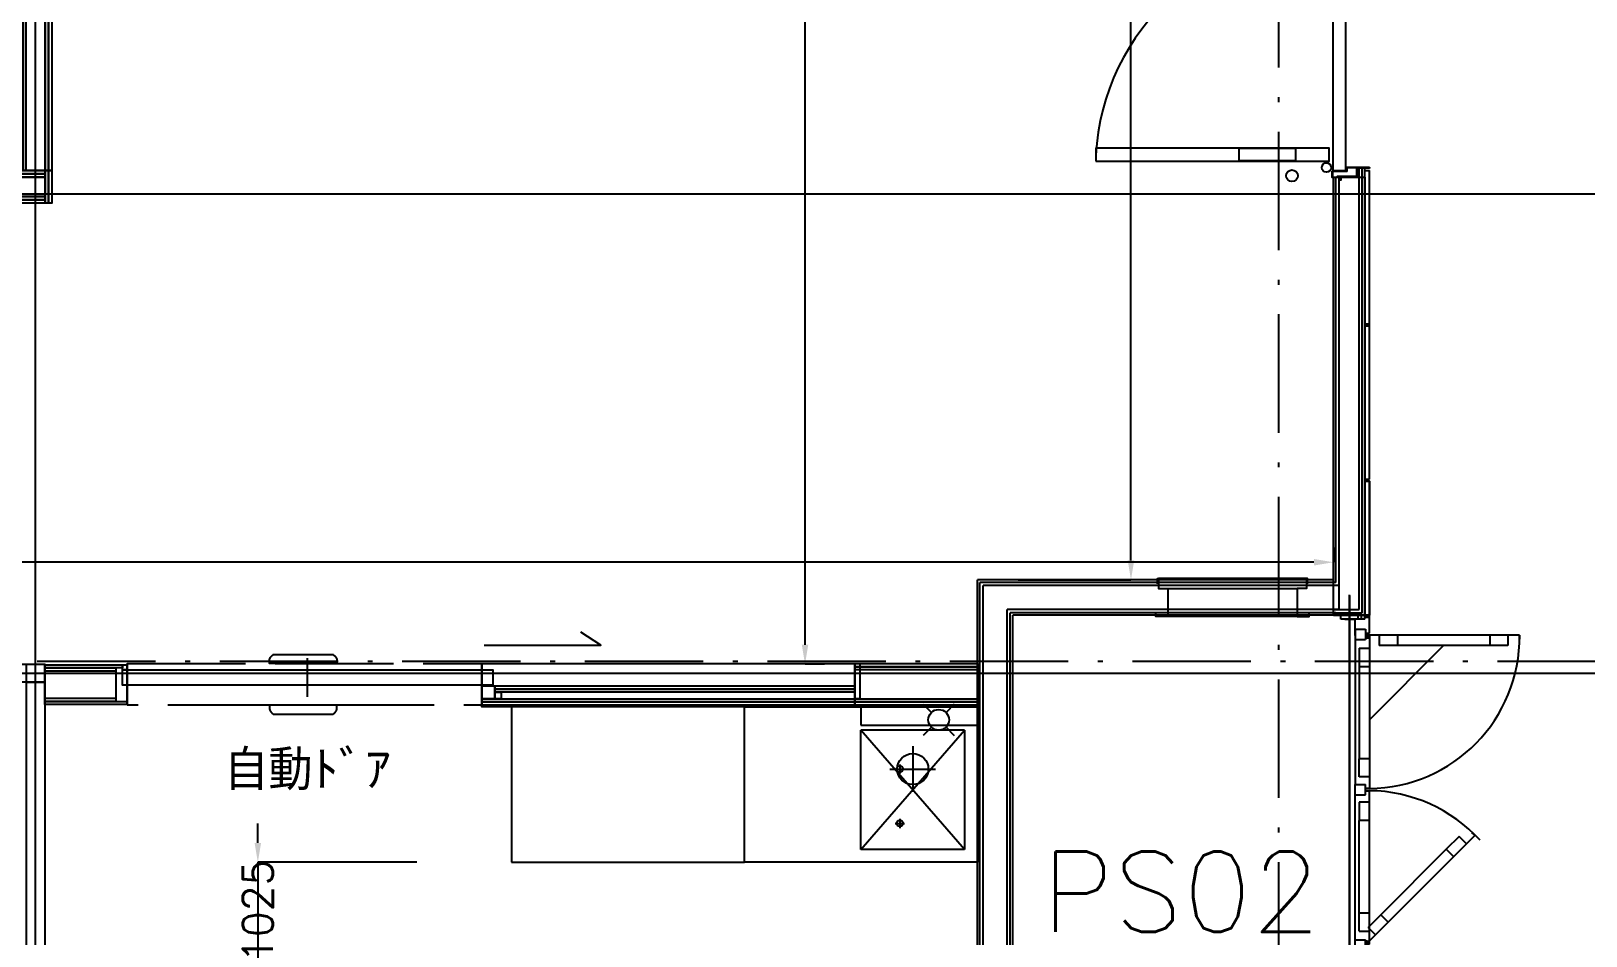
# Model space of a CAD drawing. Extents: x -120222 to -41942, y -19134 to 30932.
# Drawn here: x -83305 to -77301, y 15076 to 18568 of the extents above; entities that cross this region are included whole.
import ezdxf
from ezdxf.enums import TextEntityAlignment as Align

# ---------------------------------------------------------------- set-up
doc = ezdxf.new("R2010")
doc.units = 0
doc.header["$LTSCALE"] = 150
doc.header["$MEASUREMENT"] = 0
doc.header["$PDMODE"] = 1
doc.header["$PDSIZE"] = -2
doc.linetypes.add('ISO-02___', pattern=[3.81, 3.048, -0.762])
doc.linetypes.add('ISO-10______', pattern=[4.699, 3.048, -0.762, 0.127, -0.762])
doc.layers.get('0').update_dxf_attribs({"linetype": 'CONTINUOUS'})
doc.layers.get('DEFPOINTS').update_dxf_attribs({"linetype": 'CONTINUOUS'})
for name, color, linetype in [('____-567', 7, 'CONTINUOUS'), ('____-569', 7, 'CONTINUOUS'), ('________', 7, 'CONTINUOUS'), ('____B', 7, 'CONTINUOUS'), ('___B', 7, 'CONTINUOUS')]:
    doc.layers.add(name, color=color, linetype=linetype)
doc.styles.get("Standard").update_dxf_attribs({"font": 'txt', "bigfont": 'BIGFONT.SHX'})
doc.dimstyles.new('KOYATSU', dxfattribs={"dimtxt": 116.375326, "dimasz": 75.111694, "dimexe": 0, "dimexo": 225, "dimgap": 45, "dimtad": 1, "dimdec": 1, "dimdsep": 46, "dimtxsty": 'Standard', "dimcen": 0, "dimadec": 0, "dimazin": 0, "dimtfac": 1, "dimtdec": 1, "dimtix": 1, "dimtmove": 2, "dimatfit": 3, "dimfxl": 1, "dimtolj": 1, "dimarcsym": 0})

# ---------------------------------------------------------------- blocks, each defined once
blk = doc.blocks.new('____-32')
at = {"color": 1, "linetype": 'Continuous', "flags": 128}
for points in [[(-85350.3, 14632), (-84713.1, 15269.1), (-84677.7, 15233.8), (-85314.9, 14596.6)], [(-84803.2, 15176.2), (-84770.7, 15143.7), (-84926.2, 14988.1), (-84958.7, 15020.6)], [(-85628.6, 13518), (-84727.6, 13518), (-84727.6, 13568), (-85628.6, 13568)], [(-84857, 13520), (-84857, 13566), (-85077, 13566), (-85077, 13520)]]:
    blk.add_lwpolyline(points, close=True, dxfattribs=at)
at = {"color": 1, "linetype": 'Continuous'}
for centre, start, end in [((-84738.6, 15279), 228.13807, 273.21548), ((-84738.6, 13493), 86.78452, 176.86193)]:
    blk.add_arc(centre, 891.4, start, end, dxfattribs=at)
blk = doc.blocks.new('____-33')
at = {"color": 8, "linetype": 'Continuous', "flags": 128}
for points in [[(-84574.2, 15279.6), (-84659, 15279.6), (-84659, 15293), (-84659, 15293, 0.414214), (-84660.6, 15294.6), (-84715, 15294.6), (-84715, 15316.4), (-84684.6, 15316.4), (-84684.6, 15316.4, 0.414214), (-84683, 15318), (-84683, 15328), (-84684.6, 15328), (-84684.6, 15318), (-84715, 15318), (-84715, 15318, 0.414214), (-84716.6, 15316.4), (-84716.6, 15294.6), (-84716.6, 15294.6, 0.414214), (-84715, 15293), (-84660.6, 15293), (-84660.6, 15279.6), (-84660.6, 15279.6, 0.414214), (-84659, 15278), (-84574.2, 15278), (-84574.2, 15278, 0.414214), (-84572.6, 15279.6), (-84572.6, 15280.4), (-84572.6, 15280.4, 0.414214), (-84574.2, 15282), (-84618.6, 15282), (-84618.6, 15292), (-84620.2, 15292), (-84620.2, 15282), (-84620.2, 15282, 0.414214), (-84618.6, 15280.4), (-84574.2, 15280.4)], [(-84622.5, 15283.2), (-84622.5, 15314.1), (-84692.9, 15314.1), (-84692.9, 15316.4), (-84622.5, 15316.4), (-84622.5, 15316.4, -0.414214), (-84620.2, 15314.1), (-84620.2, 15283.2)], [(-84574.2, 13492.4), (-84659, 13492.4), (-84659, 13479), (-84659, 13479, -0.414214), (-84660.6, 13477.4), (-84715, 13477.4), (-84715, 13455.6), (-84684.6, 13455.6), (-84684.6, 13455.6, -0.414214), (-84683, 13454), (-84683, 13444), (-84684.6, 13444), (-84684.6, 13454), (-84715, 13454), (-84715, 13454, -0.414214), (-84716.6, 13455.6), (-84716.6, 13477.4), (-84716.6, 13477.4, -0.414214), (-84715, 13479), (-84660.6, 13479), (-84660.6, 13492.4), (-84660.6, 13492.4, -0.414214), (-84659, 13494), (-84574.2, 13494), (-84574.2, 13494, -0.414214), (-84572.6, 13492.4), (-84572.6, 13491.6), (-84572.6, 13491.6, -0.414214), (-84574.2, 13490), (-84618.6, 13490), (-84618.6, 13480), (-84620.2, 13480), (-84620.2, 13490), (-84620.2, 13490, -0.414214), (-84618.6, 13491.6), (-84574.2, 13491.6)], [(-84622.5, 13488.8), (-84622.5, 13457.9), (-84696.6, 13457.9), (-84696.6, 13455.6), (-84622.5, 13455.6), (-84622.5, 13455.6, 0.414214), (-84620.2, 13457.9), (-84620.2, 13488.8)]]:
    blk.add_lwpolyline(points, format="xyb", close=True, dxfattribs=at)
for points in [[(-84713.6, 14389), (-84713.6, 15290), (-84663.6, 15290), (-84663.6, 14389)], [(-84713.6, 14383.1), (-84713.6, 13482), (-84663.6, 13482), (-84663.6, 14383.1)]]:
    blk.add_lwpolyline(points, close=True, dxfattribs=at)
at = {"color": 1, "linetype": 'Continuous'}
for centre in [(-84857, 15310.5), (-84871.4, 13461.5)]:
    blk.add_circle(centre, 22.5, dxfattribs=at)
at = {"color": 8, "linetype": 'Continuous'}
for centre in [(-84738.6, 15279), (-84738.6, 13493)]:
    blk.add_circle(centre, 18, dxfattribs=at)
at = {"color": 1}
blk.add_blockref('____-32', (0, 0), dxfattribs=at)
blk = doc.blocks.new('____-36')
at = {"color": 8, "linetype": 'Continuous'}
for p, q in [((-84815.1, 11906), (-85387.1, 11906)), ((-85351.1, 11868.5), (-84851.1, 11868.5)), ((-84851.1, 11760), (-85351.1, 11760))]:
    blk.add_line(p, q, dxfattribs=at)
at = {"color": 8, "linetype": 'Continuous', "flags": 128}
for points in [[(-85391.1, 11886), (-85391.1, 11906), (-85387.1, 11906), (-85387.1, 11868.5), (-85351.1, 11868.5), (-85351.1, 11760), (-85351.1, 11760), (-85351.1, 11760), (-85397.1, 11760), (-85397.1, 11771.5)], [(-84811.1, 11886), (-84811.1, 11906), (-84815.1, 11906), (-84815.1, 11868.5), (-84851.1, 11868.5), (-84851.1, 11760), (-84851.1, 11760), (-84851.1, 11760), (-84805.1, 11760), (-84805.1, 11771.5)]]:
    blk.add_lwpolyline(points, dxfattribs=at)
blk = doc.blocks.new('____-45')
at = {"color": 8, "linetype": 'Continuous'}
for p, q in [((-84627.6, 11711.5), (-84587.6, 11711.5)), ((-84627.6, 11711.5), (-84627.6, 11671.5)), ((-84587.6, 11711.5), (-84587.6, 11671.5)), ((-84627.6, 11686.5), (-84629.2, 11686.5)), ((-84627.6, 11671.5), (-84587.6, 11671.5)), ((-84627.6, 11671.5), (-84627.6, 11111.5)), ((-84587.6, 11687.5), (-84572.6, 11687.5)), ((-84584.6, 11672.5), (-84584.6, 11687.5)), ((-84572.6, 11687.5), (-84572.6, 11095.5)), ((-84612.6, 11637.5), (-84572.6, 11637.5)), ((-84612.6, 11637.5), (-84612.6, 11567.5)), ((-84612.6, 11567.5), (-84572.6, 11567.5)), ((-84612.6, 11567.5), (-84612.6, 11210.5)), ((-84612.6, 11140.5), (-84612.6, 11210.5)), ((-84572.6, 11210.5), (-84612.6, 11210.5)), ((-84627.6, 11071.5), (-84627.6, 11111.5)), ((-84627.6, 11111.5), (-84587.6, 11111.5)), ((-84572.6, 11140.5), (-84612.6, 11140.5)), ((-84587.6, 11071.5), (-84587.6, 11111.5)), ((-84627.6, 11096.5), (-84629.2, 11096.5)), ((-84627.6, 11086.5), (-84629.2, 11086.5)), ((-84627.6, 11071.5), (-84587.6, 11071.5)), ((-84627.6, 11071.5), (-84587.6, 11071.5)), ((-84627.6, 10511.5), (-84627.6, 11071.5)), ((-84572.6, 11095.5), (-84587.6, 11095.5)), ((-84572.6, 11087.5), (-84587.6, 11087.5)), ((-84572.6, 10495.5), (-84572.6, 11087.5)), ((-84572.6, 11042.5), (-84612.6, 11042.5)), ((-84612.6, 11042.5), (-84612.6, 10972.5)), ((-84612.6, 10615.5), (-84612.6, 10972.5)), ((-84572.6, 10972.5), (-84612.6, 10972.5)), ((-84612.6, 10615.5), (-84572.6, 10615.5)), ((-84612.6, 10545.5), (-84612.6, 10615.5)), ((-84627.6, 10471.5), (-84627.6, 10511.5)), ((-84627.6, 10511.5), (-84587.6, 10511.5)), ((-84627.6, 10511.5), (-84587.6, 10511.5)), ((-84627.6, 10471.5), (-84627.6, 10511.5)), ((-84612.6, 10545.5), (-84572.6, 10545.5)), ((-84587.6, 10471.5), (-84587.6, 10511.5)), ((-84587.6, 10471.5), (-84587.6, 10511.5)), ((-84584.6, 10510.5), (-84584.6, 10495.5)), ((-84627.6, 10496.5), (-84629.2, 10496.5)), ((-84627.6, 10496.5), (-84629.2, 10496.5)), ((-84627.6, 10471.5), (-84587.6, 10471.5)), ((-84627.6, 10471.5), (-84587.6, 10471.5)), ((-84587.6, 10495.5), (-84572.6, 10495.5))]:
    blk.add_line(p, q, dxfattribs=at)
at = {"color": 1, "linetype": 'Continuous'}
for p, q in [((-84587.6, 11695.5), (-84572.6, 11695.5)), ((-83992.6, 11687.5), (-84584.6, 11687.5)), ((-84286.1, 11647.5), (-84572.6, 11361)), ((-84534.6, 11687.5), (-84534.6, 11647.5)), ((-84464.6, 11647.5), (-84534.6, 11647.5)), ((-84464.6, 11687.5), (-84464.6, 11647.5)), ((-84107.6, 11647.5), (-84464.6, 11647.5)), ((-84107.6, 11687.5), (-84107.6, 11647.5)), ((-84037.6, 11647.5), (-84107.6, 11647.5)), ((-84037.6, 11687.5), (-84037.6, 11647.5)), ((-83992.6, 11687.5), (-83992.6, 11672.5)), ((-84587.6, 11087.5), (-84572.6, 11087.5)), ((-84166, 10914.1), (-84584.6, 10495.5)), ((-84226.1, 10910.6), (-84275.6, 10861.1)), ((-84197.8, 10882.3), (-84226.1, 10910.6)), ((-84166, 10914.1), (-84176.6, 10924.7)), ((-84275.6, 10861.1), (-84528, 10608.7)), ((-84247.3, 10832.8), (-84275.6, 10861.1)), ((-84528, 10608.7), (-84577.5, 10559.2)), ((-84499.7, 10580.4), (-84528, 10608.7)), ((-84549.2, 10530.9), (-84577.5, 10559.2))]:
    blk.add_line(p, q, dxfattribs=at)
at = {"color": 8, "linetype": 'Continuous'}
for centre, start, end in [((-84578.6, 11681.5), 0, 298.50743), ((-84578.6, 10501.5), 61.49257, 0)]:
    blk.add_arc(centre, 4.4, start, end, dxfattribs=at)
at = {"color": 1, "linetype": 'Continuous'}
for centre, start, end in [((-84578.6, 11681.5), 270.58663, 0.58663), ((-84578.6, 10501.5), 42.33267, 89.41337)]:
    blk.add_arc(centre, 586, start, end, dxfattribs=at)
blk = doc.blocks.new('____-49')
at = {"color": 1, "linetype": 'Continuous'}
for p, q in [((-84711.6, 11901), (-84711.6, 13454)), ((-84702.1, 11891.5), (-84702.1, 13454)), ((-84689.6, 11787), (-84689.6, 13454)), ((-84612.6, 11787), (-84612.6, 13490)), ((-84600.1, 11774.5), (-84600.1, 13490)), ((-84590.6, 11765), (-84590.6, 13490)), ((-84590.6, 11750), (-84590.6, 13490)), ((-84590.6, 13482), (-84572.6, 13482)), ((-84572.6, 12290), (-84572.6, 13482)), ((-84590.6, 12890), (-84572.6, 12890)), ((-84590.6, 12882), (-84572.6, 12882)), ((-84590.6, 12290), (-84572.6, 12290)), ((-84590.6, 12282), (-84572.6, 12282)), ((-84572.6, 11695.5), (-84572.6, 12282)), ((-84711.6, 11901), (-86085.6, 11901)), ((-86085.6, 7266.5), (-86085.6, 11901)), ((-84702.1, 11891.5), (-86076.1, 11891.5)), ((-86076.1, 7276), (-86076.1, 11891.5)), ((-84689.6, 11879), (-86063.6, 11879)), ((-86063.6, 7288.5), (-86063.6, 11879)), ((-84649.1, 7247.7), (-84649.1, 11844)), ((-84689.6, 11787), (-85971.6, 11787)), ((-85971.6, 7400.5), (-85971.6, 11787)), ((-84702.1, 11774.5), (-85959.1, 11774.5)), ((-85959.1, 7413), (-85959.1, 11774.5)), ((-84711.6, 11787), (-84612.6, 11787)), ((-84711.6, 11774.5), (-84600.1, 11774.5)), ((-84711.6, 11765), (-85949.6, 11765)), ((-85949.6, 7422.5), (-85949.6, 11765)), ((-84711.6, 11765), (-84590.6, 11765)), ((-84682.6, 11750), (-84682.6, 11765)), ((-84615.6, 11750), (-84615.6, 11765)), ((-84603.1, 11750), (-84603.1, 11765)), ((-84590.6, 11765.5), (-84572.6, 11765.5)), ((-84590.6, 11757.5), (-84572.6, 11757.5))]:
    blk.add_line(p, q, dxfattribs=at)
at = {"color": 6, "linetype": 'Continuous'}
blk.add_line((-84590.6, 11750), (-84682.6, 11750), dxfattribs=at)
at = {"color": 8, "linetype": 'Continuous'}
for p, q in [((-84667.6, 11750), (-84667.6, 11748.4)), ((-84629.2, 11748.4), (-84667.6, 11748.4)), ((-84629.2, 11748.4), (-84629.2, 11686.5))]:
    blk.add_line(p, q, dxfattribs=at)
at = {"color": 2, "linetype": 'Continuous'}
blk.add_polyline3d([(-84649.1, 11840.5, 0), (-84649.1, 7334.5, 0)], dxfattribs=at)
at = {"color": 1}
for name in ['____-33', '____-36', '____-45']:
    blk.add_blockref(name, (0, 0), dxfattribs=at)
blk = doc.blocks.new('____-167')
at = {"color": 1}
blk.add_blockref('____-49', (0, 0), dxfattribs=at)
blk = doc.blocks.new('____-326')
at = {"color": 1, "linetype": 'Continuous'}
for p, q in [((-86295.6, 11421), (-86263.8, 11389.3)), ((-86175.6, 11421), (-86207.3, 11389.3)), ((-86263.8, 11332.7), (-86295.6, 11301)), ((-86207.3, 11332.7), (-86175.6, 11301))]:
    blk.add_line(p, q, dxfattribs=at)
blk.add_circle((-86235.6, 11361), 40, dxfattribs=at)
at = {"color": 0, "flags": 1}
for tag in ['FMK_ELEC60HZ_LPG_NOTICE', 'FMK_ELEC50HZ_GAS_NOTICE', 'FMK_FACILITY_SYMBOL']:
    blk.add_attdef(tag, (-86295.6, 11301), '', height=0.18, dxfattribs=at)
blk = doc.blocks.new('____-327')
at = {"color": 1, "linetype": 'Continuous'}
for p, q in [((-86335.6, 11259.2), (-86335.6, 11082.9)), ((-86423.7, 11171), (-86247.4, 11171))]:
    blk.add_line(p, q, dxfattribs=at)
blk.add_circle((-86335.6, 11171), 60, dxfattribs=at)
at = {"color": 0, "flags": 1}
for tag in ['FMK_ELEC60HZ_LPG_NOTICE', 'FMK_ELEC50HZ_GAS_NOTICE', 'FMK_FACILITY_SYMBOL']:
    blk.add_attdef(tag, (-86423.7, 11082.9), '', height=0.18, dxfattribs=at)
blk = doc.blocks.new('____-328')
at = {"color": 1, "linetype": 'Continuous'}
for p, q in [((-86403.2, 11171), (-86367.9, 11171)), ((-86385.6, 11188.6), (-86385.6, 11153.4))]:
    blk.add_line(p, q, dxfattribs=at)
blk.add_circle((-86385.6, 11171), 12, dxfattribs=at)
at = {"color": 0, "flags": 1}
for tag in ['FMK_ELEC60HZ_LPG_NOTICE', 'FMK_ELEC50HZ_GAS_NOTICE', 'FMK_FACILITY_SYMBOL']:
    blk.add_attdef(tag, (-86403.2, 11153.4), '', height=0.18, dxfattribs=at)
blk = doc.blocks.new('____-329')
at = {"color": 1, "linetype": 'Continuous'}
for p, q in [((-86403.2, 10961), (-86367.9, 10961)), ((-86385.6, 10978.6), (-86385.6, 10943.4))]:
    blk.add_line(p, q, dxfattribs=at)
blk.add_circle((-86385.6, 10961), 12, dxfattribs=at)
at = {"color": 0, "flags": 1}
for tag in ['FMK_ELEC60HZ_LPG_NOTICE', 'FMK_ELEC50HZ_GAS_NOTICE', 'FMK_FACILITY_SYMBOL']:
    blk.add_attdef(tag, (-86403.2, 10943.4), '', height=0.18, dxfattribs=at)
blk = doc.blocks.new('____-330')
at = {"color": 1, "linetype": 'Continuous'}
for p, q in [((-86985.6, 11411), (-86085.6, 11411)), ((-86985.6, 10811), (-86985.6, 11411)), ((-86535.6, 11411), (-86535.6, 11341)), ((-86085.6, 11411), (-86085.6, 10811)), ((-86535.6, 11341), (-86085.6, 11341)), ((-86135.6, 11321), (-86535.6, 11321)), ((-86535.6, 10861), (-86535.6, 11321)), ((-86135.6, 10861), (-86535.6, 11321)), ((-86535.6, 10861), (-86135.6, 11321)), ((-86135.6, 11321), (-86135.6, 10861)), ((-86085.6, 10811), (-86985.6, 10811)), ((-86135.6, 10861), (-86535.6, 10861))]:
    blk.add_line(p, q, dxfattribs=at)
at = {"color": 1}
for name in ['____-326', '____-327', '____-328', '____-329']:
    blk.add_blockref(name, (0, 0), dxfattribs=at)
blk = doc.blocks.new('____-331')
at = {"color": 1, "linetype": 'Continuous'}
for p, q in [((-86985.6, 11411), (-87885.6, 11411)), ((-87885.6, 11411), (-87885.6, 10811)), ((-86985.6, 10811), (-86985.6, 11411)), ((-87885.6, 10811), (-86985.6, 10811))]:
    blk.add_line(p, q, dxfattribs=at)
blk = doc.blocks.new('____-332')
at = {"color": 1}
for name in ['____-331', '____-330']:
    blk.add_blockref(name, (0, 0), dxfattribs=at)
blk = doc.blocks.new('____-492')
at = {"color": 1, "linetype": 'Continuous', "flags": 128}
for points in [[(-87949.6, 11492.4), (-86559.6, 11492.4), (-86559.6, 11479.9), (-87949.6, 11479.9)], [(-87949.6, 11479.9), (-86559.6, 11479.9), (-86559.6, 11467.4), (-87949.6, 11467.4)]]:
    blk.add_lwpolyline(points, close=True, dxfattribs=at)
blk = doc.blocks.new('____-493')
at = {"color": 1, "linetype": 'Continuous', "flags": 128}
for points in [[(-89785.1, 13481), (-89785.1, 19033.5), (-89772.6, 19033.5), (-89772.6, 13481)], [(-89772.6, 13481), (-89772.6, 19033.5), (-89760.1, 19033.5), (-89760.1, 13481)], [(-89760.1, 13481), (-89760.1, 19033.5), (-89685.1, 19033.5), (-89685.1, 13481)], [(-89685.1, 13481), (-89685.1, 19033.5), (-89672.6, 19033.5), (-89672.6, 13481)], [(-89672.6, 13481), (-89672.6, 19033.5), (-89660.1, 19033.5), (-89660.1, 13481)]]:
    blk.add_lwpolyline(points, close=True, dxfattribs=at)
blk = doc.blocks.new('____-494')
at = {"color": 1, "linetype": 'Continuous', "flags": 128}
for points in [[(-89685.1, 13468.5), (-92957.6, 13468.5), (-92957.6, 13481), (-89685.1, 13481)], [(-89685.1, 13456), (-92957.6, 13456), (-92957.6, 13468.5), (-89685.1, 13468.5)], [(-89685.1, 13381), (-92957.6, 13381), (-92957.6, 13456), (-89685.1, 13456)], [(-89685.1, 13368.5), (-92957.6, 13368.5), (-92957.6, 13381), (-89685.1, 13381)], [(-89685.1, 13356), (-92957.6, 13356), (-92957.6, 13368.5), (-89685.1, 13368.5)]]:
    blk.add_lwpolyline(points, close=True, dxfattribs=at)
blk = doc.blocks.new('____-495')
at = {"color": 1, "linetype": 'Continuous', "flags": 128}
for points in [[(-89672.6, 13481), (-89672.6, 13356), (-89685.1, 13356), (-89685.1, 13481)], [(-89660.1, 13481), (-89660.1, 13356), (-89672.6, 13356), (-89672.6, 13481)]]:
    blk.add_lwpolyline(points, close=True, dxfattribs=at)
blk = doc.blocks.new('____-501')
at = {"color": 1, "linetype": 'Continuous'}
blk.add_line((-88672.6, 11449.3), (-88672.6, 11599.3), dxfattribs=at)
at = {"color": 1, "linetype": 'Continuous', "flags": 128}
blk.add_lwpolyline([(-87991.1, 11649.3), (-87540.2, 11649.3), (-87617.1, 11699.3)], dxfattribs=at)
for points in [[(-88559.3, 11578.4), (-88819.3, 11578.4), (-88819.1, 11593.9), (-88819, 11594.2), (-88818.9, 11594.6), (-88818.8, 11594.9), (-88818.8, 11595.2), (-88818.7, 11595.5), (-88818.6, 11595.9), (-88818.5, 11596.2), (-88818.4, 11596.5), (-88818.3, 11596.8), (-88818.2, 11597.2), (-88818, 11597.5), (-88817.9, 11597.8), (-88817.8, 11598.1), (-88817.6, 11598.4), (-88817.5, 11598.8), (-88817.3, 11599.1), (-88817.2, 11599.4), (-88817, 11599.7), (-88816.9, 11600), (-88816.7, 11600.3), (-88816.5, 11600.6), (-88816.3, 11601), (-88816.1, 11601.3), (-88815.9, 11601.6), (-88815.7, 11601.9), (-88815.5, 11602.2), (-88815.3, 11602.5), (-88815.1, 11602.8), (-88814.9, 11603.1), (-88814.7, 11603.4), (-88814.4, 11603.7), (-88814.2, 11604), (-88813.9, 11604.3), (-88813.7, 11604.6), (-88813.4, 11604.9), (-88813.2, 11605.3), (-88812.9, 11605.6), (-88812.6, 11605.9), (-88812.4, 11606.2), (-88812.1, 11606.5), (-88811.8, 11606.8), (-88811.5, 11607), (-88811.2, 11607.3), (-88810.9, 11607.6), (-88810.6, 11607.9), (-88810.3, 11608.2), (-88809.9, 11608.5), (-88809.6, 11608.8), (-88809.3, 11609.1), (-88808.9, 11609.4), (-88808.6, 11609.7), (-88808.2, 11610), (-88807.9, 11610.3), (-88807.5, 11610.6), (-88807.1, 11610.9), (-88806.8, 11611.1), (-88806.4, 11611.4), (-88806, 11611.7), (-88805.6, 11612), (-88805.2, 11612.3), (-88804.8, 11612.6), (-88804.4, 11612.8), (-88804, 11613.1), (-88803.6, 11613.4), (-88803.6, 11613.4), (-88575, 11613.4), (-88574.6, 11613.1), (-88574.2, 11612.8), (-88573.8, 11612.6), (-88573.4, 11612.3), (-88573, 11612), (-88572.6, 11611.7), (-88572.2, 11611.4), (-88571.8, 11611.1), (-88571.5, 11610.9), (-88571.1, 11610.6), (-88570.7, 11610.3), (-88570.4, 11610), (-88570, 11609.7), (-88569.7, 11609.4), (-88569.3, 11609.1), (-88569, 11608.8), (-88568.7, 11608.5), (-88568.4, 11608.2), (-88568, 11607.9), (-88567.7, 11607.6), (-88567.4, 11607.3), (-88567.1, 11607), (-88566.8, 11606.8), (-88566.5, 11606.5), (-88566.2, 11606.2), (-88566, 11605.9), (-88565.7, 11605.6), (-88565.4, 11605.3), (-88565.2, 11604.9), (-88564.9, 11604.6), (-88564.7, 11604.3), (-88564.4, 11604), (-88564.2, 11603.7), (-88563.9, 11603.4), (-88563.7, 11603.1), (-88563.5, 11602.8), (-88563.3, 11602.5), (-88563.1, 11602.2), (-88562.9, 11601.9), (-88562.7, 11601.6), (-88562.5, 11601.3), (-88562.3, 11601), (-88562.1, 11600.6), (-88561.9, 11600.3), (-88561.7, 11600), (-88561.6, 11599.7), (-88561.4, 11599.4), (-88561.3, 11599.1), (-88561.1, 11598.8), (-88561, 11598.4), (-88560.8, 11598.1), (-88560.7, 11597.8), (-88560.6, 11597.5), (-88560.5, 11597.2), (-88560.3, 11596.8), (-88560.2, 11596.5), (-88560.1, 11596.2), (-88560, 11595.9), (-88559.9, 11595.5), (-88559.8, 11595.2), (-88559.8, 11594.9), (-88559.7, 11594.6), (-88559.6, 11594.2), (-88559.5, 11593.9), (-88559.5, 11593.9), (-88559.3, 11578.4)], [(-89687.6, 11573.9), (-89369.6, 11573.9), (-89369.6, 11419.8), (-89687.6, 11419.8)], [(-89687.6, 11573.9), (-89387.6, 11573.9), (-89387.6, 11561.4), (-89687.6, 11561.4)], [(-89687.6, 11561.4), (-89412.6, 11561.4), (-89412.6, 11548.9), (-89687.6, 11548.9)], [(-89387.6, 11494.3), (-89387.6, 11561.4), (-89412.6, 11561.4), (-89412.6, 11432.3), (-89369.6, 11432.3), (-89369.6, 11494.3)], [(-89387.6, 11573.9), (-89369.6, 11573.9), (-89369.6, 11554.3), (-89387.6, 11554.3)], [(-89387.6, 11554.3), (-87957.6, 11554.3), (-87957.6, 11494.3), (-89387.6, 11494.3)], [(-87999.6, 11578.4), (-86559.6, 11578.4), (-86559.6, 11417.4), (-87999.6, 11417.4)], [(-86559.6, 11578.4), (-86085.6, 11578.4), (-86085.6, 11417.4), (-86559.6, 11417.4)], [(-86559.6, 11578.4), (-86085.6, 11578.4), (-86085.6, 11565.9), (-86559.6, 11565.9)], [(-86559.6, 11578.4), (-86539.6, 11578.4), (-86539.6, 11442.4), (-86559.6, 11442.4)], [(-86559.6, 11565.9), (-86085.6, 11565.9), (-86085.6, 11553.4), (-86559.6, 11553.4)], [(-87999.6, 11492.4), (-86559.6, 11492.4), (-86559.6, 11417.4), (-87999.6, 11417.4)], [(-87999.6, 11492.4), (-87949.6, 11492.4), (-87949.6, 11442.4), (-87999.6, 11442.4)], [(-87949.6, 11467.4), (-87924.6, 11467.4), (-87924.6, 11442.4), (-87949.6, 11442.4)], [(-89687.6, 11444.8), (-89412.6, 11444.8), (-89412.6, 11432.3), (-89687.6, 11432.3)], [(-89687.6, 11432.3), (-89369.6, 11432.3), (-89369.6, 11419.8), (-89687.6, 11419.8)], [(-88559.3, 11417.4), (-88819.3, 11417.4), (-88819.1, 11401.9), (-88819, 11401.6), (-88818.9, 11401.3), (-88818.8, 11400.9), (-88818.8, 11400.6), (-88818.7, 11400.3), (-88818.6, 11400), (-88818.5, 11399.6), (-88818.4, 11399.3), (-88818.3, 11399), (-88818.2, 11398.7), (-88818, 11398.3), (-88817.9, 11398), (-88817.8, 11397.7), (-88817.6, 11397.4), (-88817.5, 11397.1), (-88817.3, 11396.8), (-88817.2, 11396.4), (-88817, 11396.1), (-88816.9, 11395.8), (-88816.7, 11395.5), (-88816.5, 11395.2), (-88816.3, 11394.9), (-88816.1, 11394.6), (-88815.9, 11394.3), (-88815.7, 11393.9), (-88815.5, 11393.6), (-88815.3, 11393.3), (-88815.1, 11393), (-88814.9, 11392.7), (-88814.7, 11392.4), (-88814.4, 11392.1), (-88814.2, 11391.8), (-88813.9, 11391.5), (-88813.7, 11391.2), (-88813.4, 11390.9), (-88813.2, 11390.6), (-88812.9, 11390.3), (-88812.6, 11390), (-88812.4, 11389.7), (-88812.1, 11389.4), (-88811.8, 11389.1), (-88811.5, 11388.8), (-88811.2, 11388.5), (-88810.9, 11388.2), (-88810.6, 11387.9), (-88810.3, 11387.6), (-88809.9, 11387.3), (-88809.6, 11387), (-88809.3, 11386.7), (-88808.9, 11386.4), (-88808.6, 11386.1), (-88808.2, 11385.8), (-88807.9, 11385.6), (-88807.5, 11385.3), (-88807.1, 11385), (-88806.8, 11384.7), (-88806.4, 11384.4), (-88806, 11384.1), (-88805.6, 11383.8), (-88805.2, 11383.5), (-88804.8, 11383.3), (-88804.4, 11383), (-88804, 11382.7), (-88803.6, 11382.4), (-88803.6, 11382.4), (-88575, 11382.4), (-88574.6, 11382.7), (-88574.2, 11383), (-88573.8, 11383.3), (-88573.4, 11383.5), (-88573, 11383.8), (-88572.6, 11384.1), (-88572.2, 11384.4), (-88571.8, 11384.7), (-88571.5, 11385), (-88571.1, 11385.3), (-88570.7, 11385.6), (-88570.4, 11385.8), (-88570, 11386.1), (-88569.7, 11386.4), (-88569.3, 11386.7), (-88569, 11387), (-88568.7, 11387.3), (-88568.4, 11387.6), (-88568, 11387.9), (-88567.7, 11388.2), (-88567.4, 11388.5), (-88567.1, 11388.8), (-88566.8, 11389.1), (-88566.5, 11389.4), (-88566.2, 11389.7), (-88566, 11390), (-88565.7, 11390.3), (-88565.4, 11390.6), (-88565.2, 11390.9), (-88564.9, 11391.2), (-88564.7, 11391.5), (-88564.4, 11391.8), (-88564.2, 11392.1), (-88563.9, 11392.4), (-88563.7, 11392.7), (-88563.5, 11393), (-88563.3, 11393.3), (-88563.1, 11393.6), (-88562.9, 11393.9), (-88562.7, 11394.3), (-88562.5, 11394.6), (-88562.3, 11394.9), (-88562.1, 11395.2), (-88561.9, 11395.5), (-88561.7, 11395.8), (-88561.6, 11396.1), (-88561.4, 11396.4), (-88561.3, 11396.8), (-88561.1, 11397.1), (-88561, 11397.4), (-88560.8, 11397.7), (-88560.7, 11398), (-88560.6, 11398.3), (-88560.5, 11398.7), (-88560.3, 11399), (-88560.2, 11399.3), (-88560.1, 11399.6), (-88560, 11400), (-88559.9, 11400.3), (-88559.8, 11400.6), (-88559.8, 11400.9), (-88559.7, 11401.3), (-88559.6, 11401.6), (-88559.5, 11401.9), (-88559.5, 11401.9), (-88559.3, 11417.4)], [(-87999.6, 11442.4), (-86559.6, 11442.4), (-86559.6, 11429.9), (-87999.6, 11429.9)], [(-87999.6, 11429.9), (-86559.6, 11429.9), (-86559.6, 11417.4), (-87999.6, 11417.4)], [(-87999.6, 11417.4), (-86085.6, 11417.4), (-86085.6, 11411), (-87999.6, 11411)], [(-86559.6, 11442.4), (-86085.6, 11442.4), (-86085.6, 11429.9), (-86559.6, 11429.9)], [(-86559.6, 11429.9), (-86085.6, 11429.9), (-86085.6, 11417.4), (-86559.6, 11417.4)]]:
    blk.add_lwpolyline(points, close=True, dxfattribs=at)
at = {"color": 1, "linetype": 'ISO-02___', "flags": 128}
blk.add_lwpolyline([(-89369.6, 11578.4), (-87999.6, 11578.4), (-87999.6, 11417.4), (-89369.6, 11417.4)], close=True, dxfattribs=at)
at = {"color": 1}
for name in ['____-493', '____-494', '____-495', '____-492']:
    blk.add_blockref(name, (0, 0), dxfattribs=at)
blk = doc.blocks.new('____-530')
at = {"color": 1, "linetype": 'ISO-10______'}
blk.add_line((-89722.6, 5781), (-89722.6, 11506), dxfattribs=at)
at = {"color": 1, "linetype": 'Continuous', "flags": 128}
for points in [[(-89687.6, 11506), (-94487.6, 11506), (-94487.6, 11576), (-89687.6, 11576)], [(-89757.6, 11576), (-89687.6, 11576), (-89687.6, 11506), (-89757.6, 11506)], [(-89757.6, 11506), (-89687.6, 11506), (-89687.6, 5781), (-89757.6, 5781)]]:
    blk.add_lwpolyline(points, close=True, dxfattribs=at)
blk = doc.blocks.new('*D567')
at = {"layer": '________', "color": 0, "linetype": 'Continuous', "lineweight": -2, "transparency": 16777216}
for p, q in [((-82429.5, 15434.8), (-82429.5, 15509.9)), ((-81816, 15359.7), (-82429.5, 15359.7)), ((-82429.5, 15359.7), (-82429.5, 14334.7)), ((-81816, 14334.7), (-82429.5, 14334.7)), ((-82429.5, 14259.6), (-82429.5, 14184.5))]:
    blk.add_line(p, q, dxfattribs=at)
at = {"layer": '________', "color": 0, "linetype": 'Continuous', "transparency": 16777216}
for points in [[(-82442.1, 15434.8), (-82417, 15434.8), (-82429.5, 15359.7)], [(-82442.1, 14259.6), (-82417, 14259.6), (-82429.5, 14334.7)]]:
    blk.add_solid(points, dxfattribs=at)
at = {"layer": 'DEFPOINTS', "color": 0, "linetype": 'Continuous', "transparency": 16777216}
for p in [(-81591, 15359.7), (-82429.5, 14334.7), (-81591, 14334.7)]:
    blk.add_point(p, dxfattribs=at)
at = {"layer": '________', "color": 0, "linetype": 'Continuous', "transparency": 16777216, "insert": (-82429.5, 15170.4), "char_height": 116.38, "attachment_point": 5, "rotation": 90}
blk.add_mtext('\\A1;1025', dxfattribs=at)
blk = doc.blocks.new('*D583')
at = {"layer": '________', "color": 0, "linetype": 'Continuous', "lineweight": -2, "transparency": 16777216}
for p, q in [((-100270.6, 16575), (-100270.6, 16518)), ((-78276.5, 16575), (-78276.5, 16518)), ((-78351.6, 16518), (-100195.5, 16518))]:
    blk.add_line(p, q, dxfattribs=at)
at = {"layer": '________', "color": 0, "linetype": 'Continuous', "transparency": 16777216}
for points in [[(-100195.5, 16530.5), (-100195.5, 16505.4), (-100270.6, 16518)], [(-78351.6, 16530.5), (-78351.6, 16505.4), (-78276.5, 16518)]]:
    blk.add_solid(points, dxfattribs=at)
at = {"layer": 'DEFPOINTS', "color": 0, "linetype": 'Continuous', "transparency": 16777216}
for p in [(-100270.6, 16518), (-100270.6, 16350), (-78276.5, 16350)]:
    blk.add_point(p, dxfattribs=at)
at = {"layer": '________', "color": 0, "linetype": 'Continuous', "transparency": 16777216, "insert": (-89273.5, 16621.2), "char_height": 116.375, "attachment_point": 5}
blk.add_mtext('\\A1;21994.1', dxfattribs=at)
blk = doc.blocks.new('*D584')
at = {"layer": '________', "color": 0, "linetype": 'Continuous', "lineweight": -2, "transparency": 16777216}
for p, q in [((-80241.5, 23582.2), (-80316.5, 23582.2)), ((-80316.5, 23507.1), (-80316.5, 19718.3)), ((-80316.5, 16199.8), (-80316.5, 19046.4)), ((-80241.5, 16124.7), (-80316.5, 16124.7))]:
    blk.add_line(p, q, dxfattribs=at)
at = {"layer": '________', "color": 0, "linetype": 'Continuous', "transparency": 16777216}
for points in [[(-80329.1, 23507.1), (-80304, 23507.1), (-80316.5, 23582.2)], [(-80329.1, 16199.8), (-80304, 16199.8), (-80316.5, 16124.7)]]:
    blk.add_solid(points, dxfattribs=at)
at = {"layer": 'DEFPOINTS', "color": 0, "linetype": 'Continuous', "transparency": 16777216}
for p in [(-80466.5, 23582.2), (-80316.5, 23582.2), (-80466.5, 16124.7)]:
    blk.add_point(p, dxfattribs=at)
at = {"layer": '________', "color": 0, "linetype": 'Continuous', "transparency": 16777216, "insert": (-80316.5, 19382.4), "char_height": 116.38, "attachment_point": 5, "rotation": 90}
blk.add_mtext('\\A1;7457.5', dxfattribs=at)
blk = doc.blocks.new('*D585')
at = {"layer": '________', "color": 0, "linetype": 'Continuous', "lineweight": -2, "transparency": 16777216}
for p, q in [((-79493.9, 21420.2), (-79058, 21420.2)), ((-79058, 21345.1), (-79058, 19437.5)), ((-79058, 16524.8), (-79058, 18785)), ((-79493.9, 16449.7), (-79058, 16449.7))]:
    blk.add_line(p, q, dxfattribs=at)
at = {"layer": '________', "color": 0, "linetype": 'Continuous', "transparency": 16777216}
for points in [[(-79070.5, 21345.1), (-79045.5, 21345.1), (-79058, 21420.2)], [(-79070.5, 16524.8), (-79045.5, 16524.8), (-79058, 16449.7)]]:
    blk.add_solid(points, dxfattribs=at)
at = {"layer": 'DEFPOINTS', "color": 0, "linetype": 'Continuous', "transparency": 16777216}
for p in [(-79718.9, 21420.2), (-79058, 21420.2), (-79718.9, 16449.7)]:
    blk.add_point(p, dxfattribs=at)
at = {"layer": '________', "color": 0, "linetype": 'Continuous', "transparency": 16777216, "insert": (-79058, 19111.3), "char_height": 116.38, "attachment_point": 5, "rotation": 90}
blk.add_mtext('\\A1;4970.5', dxfattribs=at)

msp = doc.modelspace()

# ---------------------------------------------------------------- linework, layer by layer
at = {"layer": '____-567', "color": 0, "linetype": 'Continuous', "flags": 128}
for points in [[(-78276.45325, 18004.31684), (-78155.45321, 18004.31684), (-78155.45321, 16313.71684), (-78276.45325, 16313.71684)], [(-78276.45325, 18004.31684), (-78155.45321, 18004.31684), (-78155.45321, 16313.71684), (-78276.45325, 16313.71684)], [(-78155.45326, 16830.71684), (-78137.45326, 16830.71684), (-78137.45326, 16314.21684), (-78155.45326, 16314.21684)]]:
    msp.add_lwpolyline(points, close=True, dxfattribs=at)
at = {"layer": '____B', "color": 6, "linetype": 'ISO-10______'}
for p, q in [((-78487.45335, -18224.63715), (-78487.45335, 28821.32986)), ((-41943.00752, 16134.71684), (-107847.23944, 16134.71684))]:
    msp.add_line(p, q, dxfattribs=at)
at = {"layer": '___B', "color": 5}
for p, q in [((-83287.45331, -18154.63715), (-83287.45331, 28891.32986)), ((-109023.35209, 17939.71684), (-41942.1314, 17939.71684)), ((-109023.35209, 16089.71684), (-41942.1314, 16089.71684))]:
    msp.add_line(p, q, dxfattribs=at)

# ---------------------------------------------------------------- block references
at = {"layer": '____-567', "color": 0}
msp.add_blockref('____-167', (6435.10495, 4548.69799), dxfattribs=at)
at = {"layer": '____-569', "color": 0}
for name in ['____-501', '____-530']:
    msp.add_blockref(name, (6435.10495, 4548.69799), dxfattribs=at)
at = {"layer": '___B', "color": 0}
msp.add_blockref('____-332', (6435.10495, 4548.69799), dxfattribs=at)

# ---------------------------------------------------------------- texts
at = {"layer": '____B', "color": 0}
for s, height, p in [('自動ﾄﾞｱ', 155.167101, (-82237.45335, 15715.95862)), ('PS02', 310.334201, (-78864.20325, 15246.12668))]:
    msp.add_text(s, height=height, dxfattribs=at).set_placement(p, align=Align.MIDDLE_CENTER)

# ---------------------------------------------------------------- dimensions: what is measured, and where the dimension line sits
at = {"layer": '________', "color": 0, "linetype": 'Continuous'}
for base, p1, p2, picture, middle in [((-80316.5375, 23582.21686), (-80466.45326, 16124.71684), (-80466.45326, 23582.21686), '*D584', (-80316.5375, 19382.36071)), ((-79057.99076, 21420.21684), (-79718.90652, 16449.71684), (-79718.90652, 21420.21684), '*D585', (-79057.99076, 19111.25294)), ((-82429.5375, 14334.71684), (-81590.95317, 15359.71684), (-81590.95317, 14334.71684), '*D567', (-82429.5375, 15170.35181))]:
    dim = msp.add_linear_dim(base=base, p1=p1, p2=p2, angle=270, dimstyle='KOYATSU', dxfattribs=at)
    dim.commit()
    dim.dimension.update_dxf_attribs({"geometry": picture, "text_midpoint": middle, "dimtype": 160})
dim = msp.add_linear_dim(base=(-100270.59063, 16517.96855), p1=(-78276.45326, 16349.98961), p2=(-100270.59063, 16349.98961), dimstyle='KOYATSU', dxfattribs=at)
dim.commit()
dim.dimension.update_dxf_attribs({"geometry": '*D583', "text_midpoint": (-89273.52194, 16621.15621)})

doc.saveas('drawing.dxf')
